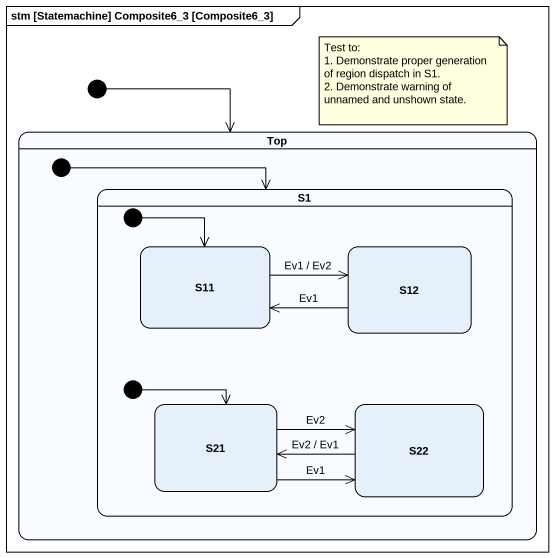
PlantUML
@startuml
mainframe stm [Statemachine] Composite6_3 [Composite6_3]
hide empty description
state "Top" as Top_ {
  state S1 {
    state initial3 <<start>>
    state S11
    state S12
    state initial4 <<start>>
    state S21
    state S22
  }
  [*] --> S1
}
[*] --> Top_
initial3 --> S11
S11 -right-> S12 : Ev1 / Ev2
S12 -left-> S11 : Ev1
initial4 --> S21
S21 -right-> S22 : Ev2
S21 -right-> S22 : Ev1
S22 -left-> S21 : Ev2 / Ev1
note as N1
  Test to:
  1. Demonstrate proper generation of region dispatch in S1.
  2. Demonstrate warning of unnamed and unshown state.
end note
@enduml
